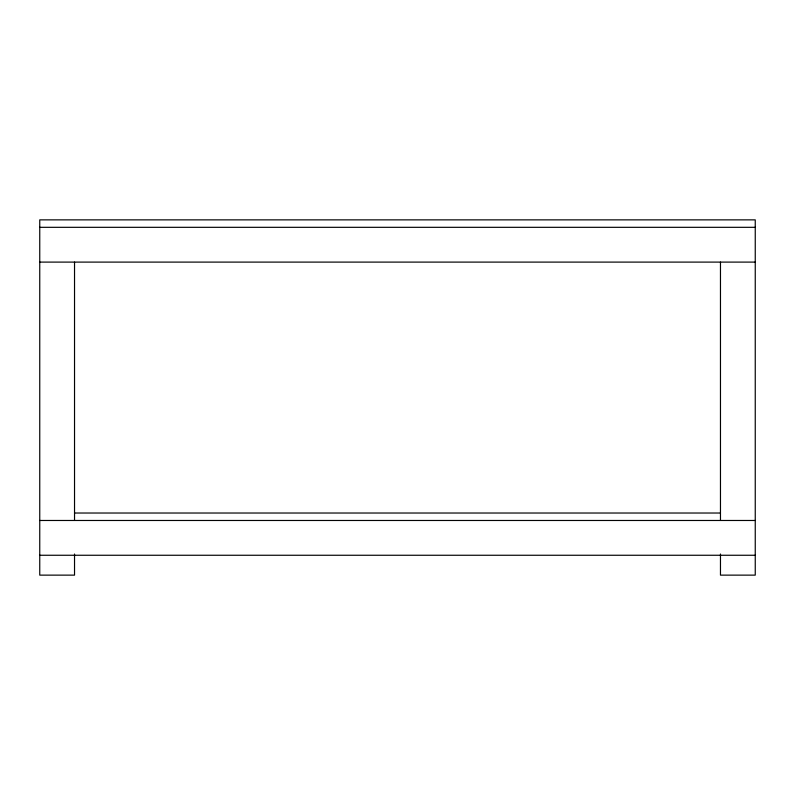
<?xml version="1.0" encoding="UTF-8"?>
<svg xmlns="http://www.w3.org/2000/svg" width="795" height="795" viewBox="0 0 795 795"><rect width="100%" height="100%" fill="white"/><g stroke="black" fill="none" stroke-linecap="round" stroke-linejoin="round"><path stroke-width="1.19" d="M39.75 227.32L755.25 227.32M39.75 262.102L755.25 262.102M74.531 513.023L720.469 513.023M39.75 520.477L755.25 520.477M39.75 555.258L755.25 555.258M720.469 262.102L720.469 520.477M720.469 554.016L720.469 575.133L755.25 575.133L755.25 219.867L39.75 219.867L39.75 575.133L74.531 575.133L74.531 554.016M74.531 262.102L74.531 520.477"/></g></svg>
